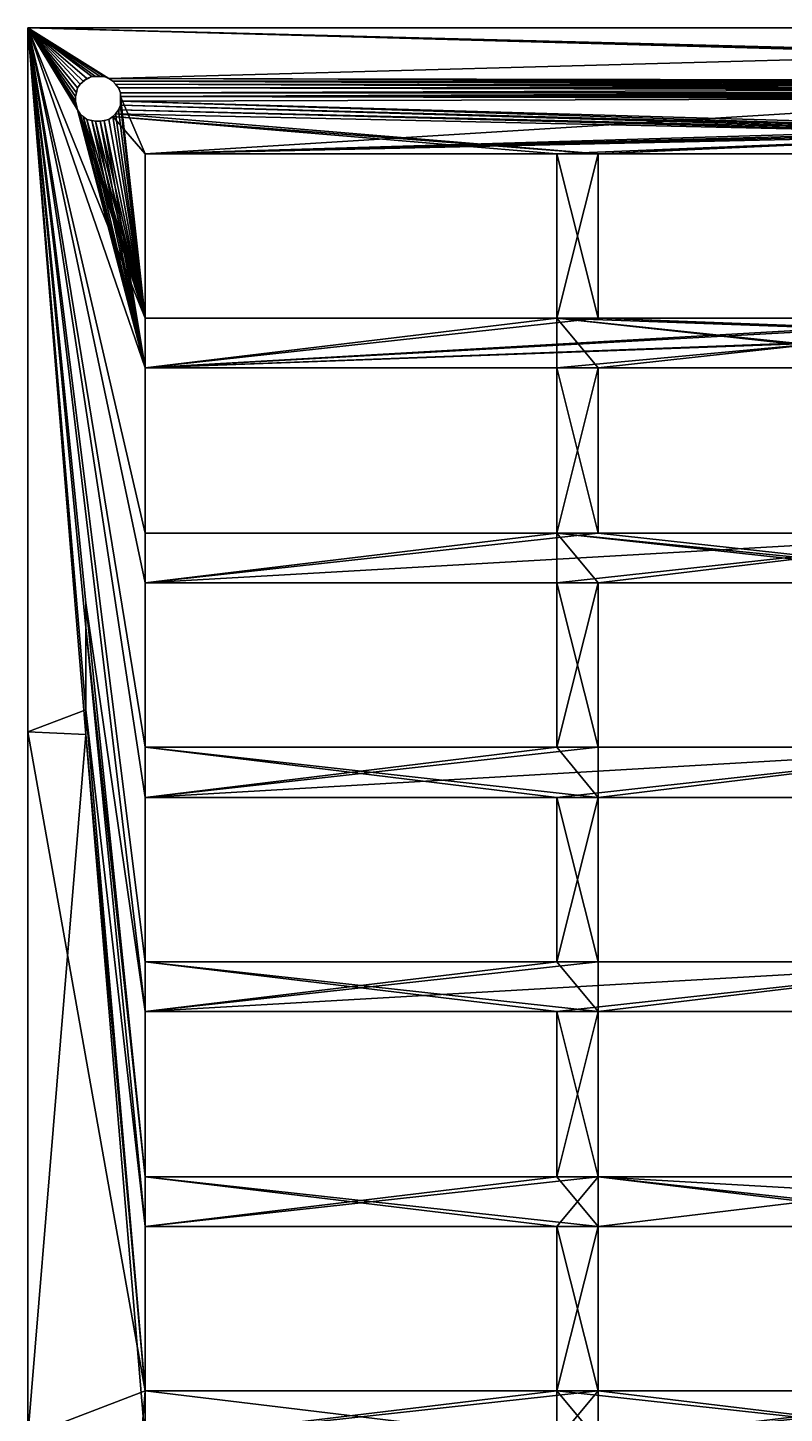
# Model space of a CAD drawing. Header units: metres. Extents: x 43 to 150, y -175 to -25.
# Drawn here: x 43.2 to 83.5, y -99.1 to -25.5 of the extents above; entities that cross this region are included whole.
import ezdxf

# ---------------------------------------------------------------- set-up
doc = ezdxf.new("R2010")
doc.units = ezdxf.units.M

msp = doc.modelspace()

# ---------------------------------------------------------------- linework, layer by layer
at = {"layer": 'STL2DXF'}
for points in [[(43.23, -62.891), (43.23, -62.891, 0.305), (43.23, -25.452)], [(43.23, -62.891, 0.914), (43.23, -62.891, 1.27), (43.23, -25.452, 1.27)], [(43.23, -62.891, 0.305), (43.23, -62.891, 0.914), (43.23, -25.452)], [(43.23, -25.452, 1.27), (43.23, -25.452), (43.23, -62.891, 0.914)], [(43.23, -25.452), (43.23, -25.452, 1.27), (96.519, -25.452, 0.61)], [(96.519, -25.452, 1.27), (96.519, -25.452, 0.61), (43.23, -25.452, 1.27)], [(43.23, -25.452), (96.519, -25.452, 0.61), (96.519, -25.452)], [(49.478, -77.776, 1.27), (43.23, -25.452, 1.27), (46.329, -56.033, 1.27)], [(46.329, -56.033, 1.27), (43.23, -25.452, 1.27), (46.329, -57.354, 1.27)], [(43.23, -62.891, 1.27), (46.329, -63.044, 1.27), (43.23, -25.452, 1.27)], [(49.478, -63.704, 1.27), (43.23, -25.452, 1.27), (49.478, -66.396, 1.27)], [(46.329, -57.354, 1.27), (43.23, -25.452, 1.27), (46.329, -61.723, 1.27)], [(46.329, -61.723, 1.27), (43.23, -25.452, 1.27), (46.329, -63.044, 1.27)], [(49.478, -40.895, 1.27), (43.23, -25.452, 1.27), (49.478, -43.536, 1.27)], [(94.335, -26.823, 1.27), (43.23, -25.452, 1.27), (94.233, -26.874, 1.27)], [(94.436, -26.772, 1.27), (43.23, -25.452, 1.27), (94.335, -26.823, 1.27)], [(94.538, -26.772, 1.27), (43.23, -25.452, 1.27), (94.436, -26.772, 1.27)], [(49.478, -66.396, 1.27), (43.23, -25.452, 1.27), (49.478, -75.134, 1.27)], [(49.478, -75.134, 1.27), (43.23, -25.452, 1.27), (49.478, -77.776, 1.27)], [(49.478, -54.966, 1.27), (43.23, -25.452, 1.27), (49.478, -63.704, 1.27)], [(49.478, -52.325, 1.27), (43.23, -25.452, 1.27), (49.478, -54.966, 1.27)], [(49.478, -43.536, 1.27), (43.23, -25.452, 1.27), (49.478, -52.325, 1.27)], [(47.548, -28.144, 1.27), (43.23, -25.452, 1.27), (47.294, -28.042, 1.27)], [(96.519, -25.452, 1.27), (43.23, -25.452, 1.27), (94.538, -26.772, 1.27)], [(94.233, -26.874, 1.27), (43.23, -25.452, 1.27), (47.548, -28.144, 1.27)], [(43.23, -25.452, 1.27), (49.478, -40.895, 1.27), (45.872, -29.82, 1.27)], [(47.091, -28.042, 1.27), (43.23, -25.452, 1.27), (46.837, -28.042, 1.27)], [(43.23, -25.452, 1.27), (45.872, -29.82, 1.27), (45.821, -29.566, 1.27)], [(43.23, -25.452, 1.27), (45.821, -29.566, 1.27), (45.77, -29.363, 1.27)], [(47.294, -28.042, 1.27), (43.23, -25.452, 1.27), (47.091, -28.042, 1.27)], [(46.837, -28.042, 1.27), (43.23, -25.452, 1.27), (46.634, -28.042, 1.27)], [(45.821, -28.906, 1.27), (43.23, -25.452, 1.27), (45.77, -29.109, 1.27)], [(46.38, -28.144, 1.27), (43.23, -25.452, 1.27), (46.024, -28.449, 1.27)], [(46.634, -28.042, 1.27), (43.23, -25.452, 1.27), (46.38, -28.144, 1.27)], [(46.024, -28.449, 1.27), (43.23, -25.452, 1.27), (45.872, -28.652, 1.27)], [(45.872, -28.652, 1.27), (43.23, -25.452, 1.27), (45.821, -28.906, 1.27)], [(45.77, -29.109, 1.27), (43.23, -25.452, 1.27), (45.77, -29.363, 1.27)], [(94.233, -26.874), (47.548, -28.144), (43.23, -25.452)], [(46.329, -56.033), (46.329, -57.354), (43.23, -25.452)], [(46.329, -57.354), (46.329, -61.723), (43.23, -25.452)], [(43.23, -62.891), (43.23, -25.452), (46.329, -61.723)], [(94.335, -26.823), (94.233, -26.874), (43.23, -25.452)], [(94.436, -26.772), (94.335, -26.823), (43.23, -25.452)], [(96.519, -25.452), (94.538, -26.772), (43.23, -25.452)], [(49.478, -54.966), (49.478, -63.704), (43.23, -25.452)], [(49.478, -75.134), (49.478, -77.776), (43.23, -25.452)], [(49.478, -77.776), (46.329, -56.033), (43.23, -25.452)], [(49.478, -63.704), (49.478, -66.396), (43.23, -25.452)], [(47.548, -28.144), (47.294, -28.042), (43.23, -25.452)], [(49.478, -66.396), (49.478, -75.134), (43.23, -25.452)], [(43.23, -25.452), (45.77, -29.363), (45.821, -29.566)], [(49.478, -52.325), (49.478, -54.966), (43.23, -25.452)], [(49.478, -43.536), (49.478, -52.325), (43.23, -25.452)], [(94.538, -26.772), (94.436, -26.772), (43.23, -25.452)], [(47.294, -28.042), (47.091, -28.042), (43.23, -25.452)], [(47.091, -28.042), (46.837, -28.042), (43.23, -25.452)], [(46.634, -28.042), (46.176, -28.296), (43.23, -25.452)], [(46.837, -28.042), (46.634, -28.042), (43.23, -25.452)], [(46.176, -28.296), (46.024, -28.449), (43.23, -25.452)], [(46.024, -28.449), (45.872, -28.652), (43.23, -25.452)], [(45.872, -28.652), (45.821, -28.906), (43.23, -25.452)], [(45.821, -28.906), (45.77, -29.109), (43.23, -25.452)], [(45.77, -29.109), (45.77, -29.363), (43.23, -25.452)], [(43.23, -25.452), (45.872, -29.82), (49.478, -43.536)], [(43.23, -25.452), (45.821, -29.566), (45.872, -29.82)], [(47.548, -28.144, 1.27), (96.418, -28.246, 1.27), (94.233, -26.874, 1.27)], [(47.548, -28.144), (94.233, -26.874), (96.418, -28.246)], [(45.872, -28.652, 1.27), (45.821, -28.906), (45.872, -28.652)], [(45.821, -28.906), (45.872, -28.652, 1.27), (45.821, -28.906, 1.27)], [(46.024, -28.449, 1.27), (45.872, -28.652), (46.024, -28.449)], [(45.872, -28.652), (46.024, -28.449, 1.27), (45.872, -28.652, 1.27)], [(46.176, -28.296), (46.38, -28.144, 1.27), (46.024, -28.449, 1.27)], [(46.024, -28.449), (46.176, -28.296), (46.024, -28.449, 1.27)], [(46.176, -28.296), (46.634, -28.042), (46.634, -28.042, 1.27)], [(46.176, -28.296), (46.634, -28.042, 1.27), (46.38, -28.144, 1.27)], [(46.837, -28.042, 1.27), (46.634, -28.042, 1.27), (46.634, -28.042)], [(46.634, -28.042), (46.837, -28.042), (46.837, -28.042, 1.27)], [(47.091, -28.042, 1.27), (46.837, -28.042, 1.27), (46.837, -28.042)], [(46.837, -28.042), (47.091, -28.042), (47.091, -28.042, 1.27)], [(47.294, -28.042, 1.27), (47.091, -28.042, 1.27), (47.091, -28.042)], [(47.091, -28.042), (47.294, -28.042), (47.294, -28.042, 1.27)], [(47.548, -28.144, 1.27), (47.294, -28.042, 1.27), (47.294, -28.042)], [(47.294, -28.042), (47.548, -28.144), (47.548, -28.144, 1.27)], [(96.418, -28.246, 1.27), (47.548, -28.144, 1.27), (96.316, -28.296, 1.27)], [(96.316, -28.296, 1.27), (47.548, -28.144, 1.27), (47.751, -28.296, 1.27)], [(96.316, -28.296), (47.751, -28.296), (47.548, -28.144)], [(96.418, -28.246), (96.316, -28.296), (47.548, -28.144)], [(47.751, -28.296, 1.27), (47.548, -28.144, 1.27), (47.548, -28.144)], [(47.548, -28.144), (47.751, -28.296), (47.751, -28.296, 1.27)], [(96.418, -28.398, 1.27), (47.751, -28.296, 1.27), (96.367, -28.5, 1.27)], [(47.751, -28.296, 1.27), (96.418, -28.398, 1.27), (96.316, -28.296, 1.27)], [(96.367, -28.5, 1.27), (47.751, -28.296, 1.27), (47.904, -28.449, 1.27)], [(47.904, -28.449), (47.904, -28.449, 1.27), (47.751, -28.296)], [(47.751, -28.296, 1.27), (47.751, -28.296), (47.904, -28.449, 1.27)], [(96.367, -28.5), (47.904, -28.449), (47.751, -28.296)], [(96.418, -28.398), (96.367, -28.5), (47.751, -28.296)], [(47.751, -28.296), (96.316, -28.296), (96.418, -28.398)], [(96.418, -28.55, 1.27), (47.904, -28.449, 1.27), (96.367, -28.652, 1.27)], [(47.904, -28.449, 1.27), (96.418, -28.55, 1.27), (96.367, -28.5, 1.27)], [(96.367, -28.652, 1.27), (47.904, -28.449, 1.27), (48.056, -28.652, 1.27)], [(48.056, -28.652), (48.056, -28.652, 1.27), (47.904, -28.449)], [(47.904, -28.449, 1.27), (47.904, -28.449), (48.056, -28.652, 1.27)], [(96.367, -28.652), (48.056, -28.652), (47.904, -28.449)], [(96.418, -28.55), (96.367, -28.652), (47.904, -28.449)], [(47.904, -28.449), (96.367, -28.5), (96.418, -28.55)], [(48.158, -28.906), (48.158, -28.906, 1.27), (48.056, -28.652)], [(48.056, -28.652, 1.27), (48.056, -28.652), (48.158, -28.906, 1.27)], [(48.056, -28.652, 1.27), (96.468, -28.754, 1.27), (96.367, -28.652, 1.27)], [(96.468, -28.754, 1.27), (48.056, -28.652, 1.27), (48.158, -28.906, 1.27)], [(96.468, -28.754), (48.158, -28.906), (48.056, -28.652)], [(48.056, -28.652), (96.367, -28.652), (96.468, -28.754)], [(45.821, -28.906, 1.27), (45.77, -29.109), (45.821, -28.906)], [(45.77, -29.109), (45.821, -28.906, 1.27), (45.77, -29.109, 1.27)], [(45.77, -29.109, 1.27), (45.77, -29.363), (45.77, -29.109)], [(45.77, -29.363), (45.77, -29.109, 1.27), (45.77, -29.363, 1.27)], [(45.77, -29.363, 1.27), (45.821, -29.566), (45.77, -29.363)], [(45.821, -29.566), (45.77, -29.363, 1.27), (45.821, -29.566, 1.27)], [(48.158, -28.906, 1.27), (96.519, -28.906, 1.27), (96.468, -28.754, 1.27)], [(48.158, -28.906), (96.468, -28.754), (96.519, -28.906)], [(48.158, -29.109, 1.27), (96.519, -29.008, 1.27), (96.519, -28.906, 1.27)], [(96.519, -28.906, 1.27), (48.158, -28.906, 1.27), (48.158, -29.109, 1.27)], [(96.519, -28.906), (48.158, -29.109), (48.158, -28.906)], [(48.158, -29.109), (96.519, -28.906), (96.519, -29.008)], [(48.158, -29.109), (48.158, -29.109, 1.27), (48.158, -28.906)], [(48.158, -28.906, 1.27), (48.158, -28.906), (48.158, -29.109, 1.27)], [(96.519, -29.008, 1.27), (48.158, -29.109, 1.27), (96.519, -29.109, 1.27)], [(96.519, -29.008), (96.519, -29.109), (48.158, -29.109)], [(96.519, -29.211, 1.27), (48.158, -29.109, 1.27), (49.478, -32.157, 1.27)], [(96.519, -29.109, 1.27), (48.158, -29.109, 1.27), (96.519, -29.211, 1.27)], [(48.158, -29.363, 1.27), (49.478, -40.895, 1.27), (48.158, -29.109, 1.27)], [(49.478, -32.157, 1.27), (48.158, -29.109, 1.27), (49.478, -40.895, 1.27)], [(96.519, -29.109), (96.519, -29.211), (48.158, -29.109)], [(48.158, -29.363), (48.158, -29.109), (96.519, -29.211)], [(48.158, -29.363), (48.158, -29.363, 1.27), (48.158, -29.109)], [(48.158, -29.109, 1.27), (48.158, -29.109), (48.158, -29.363, 1.27)], [(96.519, -29.211), (95.96, -30.735), (48.158, -29.363)], [(48.158, -29.566, 1.27), (49.478, -40.895, 1.27), (48.158, -29.363, 1.27)], [(95.96, -30.735), (95.91, -30.887), (48.158, -29.363)], [(48.158, -29.566), (48.158, -29.363), (95.91, -30.887)], [(48.158, -29.566), (48.158, -29.566, 1.27), (48.158, -29.363)], [(48.158, -29.363, 1.27), (48.158, -29.363), (48.158, -29.566, 1.27)], [(49.478, -32.157, 1.27), (97.129, -30.735, 1.27), (96.519, -29.211, 1.27)], [(45.821, -29.566, 1.27), (45.872, -29.82), (45.821, -29.566)], [(45.872, -29.82), (45.821, -29.566, 1.27), (45.872, -29.82, 1.27)], [(45.872, -29.82, 1.27), (49.478, -40.895, 1.27), (46.024, -30.024, 1.27)], [(45.872, -29.82, 1.27), (46.024, -30.024), (45.872, -29.82)], [(46.024, -30.024), (45.872, -29.82, 1.27), (46.024, -30.024, 1.27)], [(45.872, -29.82), (46.024, -30.024), (49.478, -43.536)], [(46.024, -30.024, 1.27), (49.478, -40.895, 1.27), (46.176, -30.176, 1.27)], [(46.024, -30.024), (46.176, -30.176), (49.478, -43.536)], [(46.024, -30.024, 1.27), (46.176, -30.176), (46.024, -30.024)], [(46.176, -30.176), (46.024, -30.024, 1.27), (46.176, -30.176, 1.27)], [(46.176, -30.176, 1.27), (49.478, -40.895, 1.27), (46.38, -30.328, 1.27)], [(46.176, -30.176), (46.38, -30.328), (49.478, -43.536)], [(46.176, -30.176), (46.176, -30.176, 1.27), (46.38, -30.328)], [(46.38, -30.328, 1.27), (46.38, -30.328), (46.176, -30.176, 1.27)], [(47.548, -30.328, 1.27), (49.478, -40.895, 1.27), (47.751, -30.176, 1.27)], [(47.548, -30.328), (47.751, -30.176), (49.478, -40.895)], [(47.548, -30.328), (47.548, -30.328, 1.27), (47.751, -30.176)], [(47.751, -30.176, 1.27), (47.751, -30.176), (47.548, -30.328, 1.27)], [(47.751, -30.176, 1.27), (49.478, -40.895, 1.27), (47.904, -30.024, 1.27)], [(47.751, -30.176), (47.904, -30.024), (73.558, -32.157)], [(47.751, -30.176), (47.751, -30.176, 1.27), (47.904, -30.024)], [(47.904, -30.024, 1.27), (47.904, -30.024), (47.751, -30.176, 1.27)], [(71.373, -32.157), (49.478, -32.157), (47.751, -30.176)], [(73.558, -32.157), (71.373, -32.157), (47.751, -30.176)], [(49.478, -32.157), (49.478, -40.895), (47.751, -30.176)], [(47.904, -30.024, 1.27), (49.478, -40.895, 1.27), (48.056, -29.82, 1.27)], [(47.904, -30.024), (48.056, -29.82), (95.808, -31.09)], [(47.904, -30.024), (47.904, -30.024, 1.27), (48.056, -29.82)], [(48.056, -29.82, 1.27), (48.056, -29.82), (47.904, -30.024, 1.27)], [(95.808, -31.09), (73.558, -32.157), (47.904, -30.024)], [(48.056, -29.82, 1.27), (49.478, -40.895, 1.27), (48.158, -29.566, 1.27)], [(48.056, -29.82), (48.158, -29.566), (95.859, -30.989)], [(48.056, -29.82), (48.056, -29.82, 1.27), (48.158, -29.566)], [(48.158, -29.566, 1.27), (48.158, -29.566), (48.056, -29.82, 1.27)], [(95.859, -30.989), (95.808, -31.09), (48.056, -29.82)], [(95.91, -30.887), (95.859, -30.989), (48.158, -29.566)], [(46.38, -30.328, 1.27), (49.478, -40.895, 1.27), (46.634, -30.379, 1.27)], [(46.38, -30.328), (46.634, -30.379), (49.478, -43.536)], [(46.38, -30.328), (46.38, -30.328, 1.27), (46.634, -30.379)], [(46.634, -30.379, 1.27), (46.634, -30.379), (46.38, -30.328, 1.27)], [(46.634, -30.379, 1.27), (49.478, -40.895, 1.27), (46.837, -30.43, 1.27)], [(46.634, -30.379), (46.837, -30.43), (49.478, -43.536)], [(46.634, -30.379), (46.634, -30.379, 1.27), (46.837, -30.43)], [(46.837, -30.43, 1.27), (46.837, -30.43), (46.634, -30.379, 1.27)], [(46.837, -30.43), (46.837, -30.43, 1.27), (47.091, -30.43)], [(47.091, -30.43, 1.27), (47.091, -30.43), (46.837, -30.43, 1.27)], [(46.837, -30.43, 1.27), (49.478, -40.895, 1.27), (47.091, -30.43, 1.27)], [(46.837, -30.43), (47.091, -30.43), (49.478, -43.536)], [(47.091, -30.43, 1.27), (49.478, -40.895, 1.27), (47.294, -30.379, 1.27)], [(47.091, -30.43), (47.294, -30.379), (49.478, -43.536)], [(47.091, -30.43), (47.091, -30.43, 1.27), (47.294, -30.379)], [(47.294, -30.379, 1.27), (47.294, -30.379), (47.091, -30.43, 1.27)], [(47.294, -30.379, 1.27), (49.478, -40.895, 1.27), (47.548, -30.328, 1.27)], [(47.294, -30.379), (47.548, -30.328), (49.478, -40.895)], [(47.294, -30.379), (47.294, -30.379, 1.27), (47.548, -30.328)], [(47.548, -30.328, 1.27), (47.548, -30.328), (47.294, -30.379, 1.27)], [(49.478, -40.895), (49.478, -43.536), (47.294, -30.379)], [(49.478, -32.157, 1.27), (97.18, -30.887, 1.27), (97.129, -30.735, 1.27)], [(49.478, -32.157, 1.27), (97.23, -30.989, 1.27), (97.18, -30.887, 1.27)], [(49.478, -32.157, 1.27), (97.281, -31.09, 1.27), (97.23, -30.989, 1.27)], [(97.281, -31.09, 1.27), (49.478, -32.157, 1.27), (71.373, -32.157, 1.27)], [(97.281, -31.09, 1.27), (71.373, -32.157, 1.27), (73.558, -32.157, 1.27)], [(97.281, -31.09, 1.27), (73.558, -32.157, 1.27), (84.53, -32.157, 1.27)], [(95.808, -31.09), (95.503, -32.157), (73.558, -32.157)], [(49.478, -40.895), (49.478, -32.157, 1.27), (49.478, -40.895, 1.27)], [(49.478, -32.157, 1.27), (49.478, -40.895), (49.478, -32.157)], [(71.373, -32.157, 1.27), (49.478, -32.157, 1.27), (49.478, -32.157)], [(49.478, -32.157), (71.373, -32.157), (71.373, -32.157, 1.27)], [(73.558, -32.157, 1.27), (71.373, -40.895, 1.27), (73.558, -40.895, 1.27)], [(71.373, -40.895, 1.27), (73.558, -32.157, 1.27), (71.373, -32.157, 1.27)], [(71.373, -40.895), (71.373, -32.157), (73.558, -40.895)], [(73.558, -32.157), (73.558, -40.895), (71.373, -32.157)], [(71.373, -40.895), (71.373, -40.895, 1.27), (71.373, -32.157)], [(71.373, -32.157, 1.27), (71.373, -32.157), (71.373, -40.895, 1.27)], [(73.558, -40.895), (73.558, -32.157, 1.27), (73.558, -40.895, 1.27)], [(73.558, -32.157, 1.27), (73.558, -40.895), (73.558, -32.157)], [(84.53, -32.157, 1.27), (73.558, -32.157, 1.27), (73.558, -32.157)], [(95.503, -32.157, 1.27), (84.53, -32.157, 1.27), (73.558, -32.157)], [(73.558, -32.157), (95.503, -32.157), (95.503, -32.157, 1.27)], [(71.373, -40.895, 1.27), (49.478, -43.536, 1.27), (71.373, -43.536, 1.27)], [(49.478, -43.536, 1.27), (71.373, -40.895, 1.27), (49.478, -40.895, 1.27)], [(49.478, -43.536), (95.503, -40.895), (97.688, -40.895)], [(49.478, -43.536), (73.558, -40.895), (95.503, -40.895)], [(49.478, -43.536), (49.478, -40.895), (71.373, -40.895)], [(49.478, -43.536), (71.373, -40.895), (73.558, -40.895)], [(97.688, -40.895), (84.53, -42.216), (49.478, -43.536)], [(71.373, -40.895, 1.27), (71.373, -40.895), (49.478, -40.895, 1.27)], [(49.478, -40.895), (49.478, -40.895, 1.27), (71.373, -40.895)], [(71.373, -40.895, 1.27), (107.543, -42.216, 1.27), (73.558, -40.895, 1.27)], [(107.543, -42.216, 1.27), (71.373, -40.895, 1.27), (96.57, -43.536, 1.27)], [(95.503, -43.536, 1.27), (71.373, -40.895, 1.27), (73.558, -43.536, 1.27)], [(96.57, -43.536, 1.27), (71.373, -40.895, 1.27), (95.503, -43.536, 1.27)], [(71.373, -43.536, 1.27), (73.558, -43.536, 1.27), (71.373, -40.895, 1.27)], [(108.66, -42.216, 1.27), (73.558, -40.895, 1.27), (107.543, -42.216, 1.27)], [(73.558, -40.895, 1.27), (108.66, -42.216, 1.27), (95.503, -40.895, 1.27)], [(95.503, -40.895, 1.27), (95.503, -40.895), (73.558, -40.895, 1.27)], [(73.558, -40.895), (73.558, -40.895, 1.27), (95.503, -40.895)], [(49.478, -43.536), (84.53, -42.216), (85.648, -42.216)], [(85.648, -42.216), (71.373, -43.536), (49.478, -43.536)], [(85.648, -42.216), (73.558, -43.536), (71.373, -43.536)], [(73.558, -43.536), (85.648, -42.216), (95.503, -43.536)], [(71.373, -43.536, 1.27), (49.478, -43.536, 1.27), (49.478, -43.536)], [(49.478, -43.536), (71.373, -43.536), (71.373, -43.536, 1.27)], [(49.478, -52.325), (49.478, -43.536, 1.27), (49.478, -52.325, 1.27)], [(49.478, -43.536, 1.27), (49.478, -52.325), (49.478, -43.536)], [(71.373, -52.325, 1.27), (73.558, -52.325, 1.27), (71.373, -43.536, 1.27)], [(73.558, -43.536, 1.27), (71.373, -43.536, 1.27), (73.558, -52.325, 1.27)], [(71.373, -52.325), (71.373, -43.536), (73.558, -43.536)], [(73.558, -43.536), (73.558, -52.325), (71.373, -52.325)], [(71.373, -52.325), (71.373, -52.325, 1.27), (71.373, -43.536)], [(71.373, -43.536, 1.27), (71.373, -43.536), (71.373, -52.325, 1.27)], [(73.558, -52.325), (73.558, -43.536, 1.27), (73.558, -52.325, 1.27)], [(73.558, -43.536, 1.27), (73.558, -52.325), (73.558, -43.536)], [(95.503, -43.536, 1.27), (73.558, -43.536, 1.27), (73.558, -43.536)], [(73.558, -43.536), (95.503, -43.536), (95.503, -43.536, 1.27)], [(49.478, -54.966, 1.27), (71.373, -52.325, 1.27), (49.478, -52.325, 1.27)], [(95.503, -52.325, 1.27), (49.478, -54.966, 1.27), (71.373, -54.966, 1.27)], [(49.478, -54.966, 1.27), (73.558, -52.325, 1.27), (71.373, -52.325, 1.27)], [(49.478, -54.966, 1.27), (95.503, -52.325, 1.27), (73.558, -52.325, 1.27)], [(71.373, -52.325), (71.373, -54.966), (49.478, -54.966)], [(49.478, -54.966), (49.478, -52.325), (71.373, -52.325)], [(71.373, -52.325, 1.27), (71.373, -52.325), (49.478, -52.325, 1.27)], [(49.478, -52.325), (49.478, -52.325, 1.27), (71.373, -52.325)], [(95.503, -52.325, 1.27), (71.373, -54.966, 1.27), (73.558, -54.966, 1.27)], [(95.503, -54.966), (73.558, -54.966), (71.373, -52.325)], [(97.688, -54.966), (95.503, -54.966), (71.373, -52.325)], [(71.373, -54.966), (71.373, -52.325), (73.558, -54.966)], [(71.373, -52.325), (73.558, -52.325), (97.688, -54.966)], [(95.503, -52.325, 1.27), (73.558, -54.966, 1.27), (95.503, -54.966, 1.27)], [(73.558, -52.325), (95.503, -52.325), (97.688, -54.966)], [(95.503, -52.325, 1.27), (95.503, -52.325), (73.558, -52.325, 1.27)], [(73.558, -52.325), (73.558, -52.325, 1.27), (95.503, -52.325)], [(49.478, -63.704), (49.478, -54.966, 1.27), (49.478, -63.704, 1.27)], [(49.478, -54.966, 1.27), (49.478, -63.704), (49.478, -54.966)], [(71.373, -54.966, 1.27), (49.478, -54.966, 1.27), (49.478, -54.966)], [(49.478, -54.966), (71.373, -54.966), (71.373, -54.966, 1.27)], [(73.558, -54.966, 1.27), (71.373, -54.966, 1.27), (73.558, -63.704, 1.27)], [(71.373, -63.704, 1.27), (73.558, -63.704, 1.27), (71.373, -54.966, 1.27)], [(71.373, -63.704), (71.373, -54.966), (73.558, -54.966)], [(73.558, -54.966), (73.558, -63.704), (71.373, -63.704)], [(71.373, -63.704), (71.373, -63.704, 1.27), (71.373, -54.966)], [(71.373, -54.966, 1.27), (71.373, -54.966), (71.373, -63.704, 1.27)], [(73.558, -63.704), (73.558, -54.966, 1.27), (73.558, -63.704, 1.27)], [(73.558, -54.966, 1.27), (73.558, -63.704), (73.558, -54.966)], [(95.503, -54.966, 1.27), (73.558, -54.966, 1.27), (73.558, -54.966)], [(73.558, -54.966), (95.503, -54.966), (95.503, -54.966, 1.27)], [(46.329, -57.354, 1.27), (49.478, -86.564, 1.27), (46.329, -56.033, 1.27)], [(49.478, -77.776, 1.27), (46.329, -56.033, 1.27), (49.478, -86.564, 1.27)], [(46.329, -57.354), (46.329, -56.033), (49.478, -86.564)], [(49.478, -77.776), (49.478, -86.564), (46.329, -56.033)], [(46.329, -61.723, 1.27), (49.478, -89.206, 1.27), (46.329, -57.354, 1.27)], [(49.478, -86.564, 1.27), (46.329, -57.354, 1.27), (49.478, -89.206, 1.27)], [(46.329, -61.723), (46.329, -57.354), (49.478, -89.206)], [(49.478, -86.564), (49.478, -89.206), (46.329, -57.354)], [(43.23, -62.891), (46.329, -61.723), (49.478, -97.943)], [(46.329, -63.044, 1.27), (49.478, -97.943, 1.27), (46.329, -61.723, 1.27)], [(49.478, -89.206, 1.27), (46.329, -61.723, 1.27), (49.478, -97.943, 1.27)], [(49.478, -89.206), (49.478, -97.943), (46.329, -61.723)], [(43.23, -62.891, 1.27), (43.23, -62.891, 0.914), (43.23, -100.331, 1.27)], [(43.23, -100.331), (43.23, -100.331, 0.61), (43.23, -62.891, 0.305)], [(43.23, -62.891, 0.305), (43.23, -62.891), (43.23, -100.331)], [(43.23, -100.331, 0.61), (43.23, -100.331, 1.27), (43.23, -62.891, 0.914)], [(43.23, -62.891, 0.914), (43.23, -62.891, 0.305), (43.23, -100.331, 0.61)], [(43.23, -100.331, 1.27), (46.329, -63.044, 1.27), (43.23, -62.891, 1.27)], [(43.23, -100.331), (43.23, -62.891), (49.478, -97.943)], [(43.23, -100.331, 1.27), (49.478, -100.585, 1.27), (46.329, -63.044, 1.27)], [(49.478, -97.943, 1.27), (46.329, -63.044, 1.27), (49.478, -100.585, 1.27)], [(95.503, -63.704, 1.27), (49.478, -66.396, 1.27), (71.373, -66.396, 1.27)], [(49.478, -66.396, 1.27), (71.373, -63.704, 1.27), (49.478, -63.704, 1.27)], [(49.478, -66.396, 1.27), (73.558, -63.704, 1.27), (71.373, -63.704, 1.27)], [(49.478, -66.396, 1.27), (95.503, -63.704, 1.27), (73.558, -63.704, 1.27)], [(49.478, -63.704), (71.373, -63.704), (73.558, -66.396)], [(49.478, -66.396), (49.478, -63.704), (71.373, -66.396)], [(73.558, -66.396), (71.373, -66.396), (49.478, -63.704)], [(71.373, -63.704, 1.27), (71.373, -63.704), (49.478, -63.704, 1.27)], [(49.478, -63.704), (49.478, -63.704, 1.27), (71.373, -63.704)], [(95.503, -63.704, 1.27), (71.373, -66.396, 1.27), (73.558, -66.396, 1.27)], [(73.558, -63.704), (73.558, -66.396), (71.373, -63.704)], [(95.503, -63.704, 1.27), (73.558, -66.396, 1.27), (95.503, -66.396, 1.27)], [(95.503, -63.704), (95.503, -66.396), (73.558, -66.396)], [(73.558, -66.396), (73.558, -63.704), (95.503, -63.704)], [(95.503, -63.704, 1.27), (95.503, -63.704), (73.558, -63.704, 1.27)], [(73.558, -63.704), (73.558, -63.704, 1.27), (95.503, -63.704)], [(49.478, -75.134), (49.478, -66.396, 1.27), (49.478, -75.134, 1.27)], [(49.478, -66.396, 1.27), (49.478, -75.134), (49.478, -66.396)], [(71.373, -66.396, 1.27), (49.478, -66.396, 1.27), (49.478, -66.396)], [(49.478, -66.396), (71.373, -66.396), (71.373, -66.396, 1.27)], [(71.373, -75.134, 1.27), (73.558, -75.134, 1.27), (71.373, -66.396, 1.27)], [(73.558, -66.396, 1.27), (71.373, -66.396, 1.27), (73.558, -75.134, 1.27)], [(71.373, -75.134), (71.373, -66.396), (73.558, -66.396)], [(73.558, -66.396), (73.558, -75.134), (71.373, -75.134)], [(71.373, -75.134), (71.373, -75.134, 1.27), (71.373, -66.396)], [(71.373, -66.396, 1.27), (71.373, -66.396), (71.373, -75.134, 1.27)], [(73.558, -75.134), (73.558, -66.396, 1.27), (73.558, -75.134, 1.27)], [(73.558, -66.396, 1.27), (73.558, -75.134), (73.558, -66.396)], [(95.503, -66.396, 1.27), (73.558, -66.396, 1.27), (73.558, -66.396)], [(73.558, -66.396), (95.503, -66.396), (95.503, -66.396, 1.27)], [(49.478, -77.776, 1.27), (73.558, -75.134, 1.27), (71.373, -75.134, 1.27)], [(49.478, -77.776, 1.27), (71.373, -75.134, 1.27), (49.478, -75.134, 1.27)], [(49.478, -77.776, 1.27), (95.503, -75.134, 1.27), (73.558, -75.134, 1.27)], [(95.503, -75.134, 1.27), (49.478, -77.776, 1.27), (71.373, -77.776, 1.27)], [(49.478, -77.776), (49.478, -75.134), (71.373, -77.776)], [(73.558, -77.776), (71.373, -77.776), (49.478, -75.134)], [(49.478, -75.134), (71.373, -75.134), (73.558, -77.776)], [(71.373, -75.134, 1.27), (71.373, -75.134), (49.478, -75.134, 1.27)], [(49.478, -75.134), (49.478, -75.134, 1.27), (71.373, -75.134)], [(95.503, -75.134, 1.27), (71.373, -77.776, 1.27), (73.558, -77.776, 1.27)], [(73.558, -75.134), (73.558, -77.776), (71.373, -75.134)], [(95.503, -75.134, 1.27), (73.558, -77.776, 1.27), (95.503, -77.776, 1.27)], [(95.503, -75.134), (95.503, -77.776), (73.558, -77.776)], [(73.558, -77.776), (73.558, -75.134), (95.503, -75.134)], [(95.503, -75.134, 1.27), (95.503, -75.134), (73.558, -75.134, 1.27)], [(73.558, -75.134), (73.558, -75.134, 1.27), (95.503, -75.134)], [(71.373, -77.776, 1.27), (49.478, -77.776, 1.27), (49.478, -77.776)], [(49.478, -77.776), (71.373, -77.776), (71.373, -77.776, 1.27)], [(49.478, -86.564), (49.478, -77.776, 1.27), (49.478, -86.564, 1.27)], [(49.478, -77.776, 1.27), (49.478, -86.564), (49.478, -77.776)], [(71.373, -86.564, 1.27), (73.558, -86.564, 1.27), (71.373, -77.776, 1.27)], [(73.558, -77.776, 1.27), (71.373, -77.776, 1.27), (73.558, -86.564, 1.27)], [(73.558, -77.776), (73.558, -86.564), (71.373, -86.564)], [(71.373, -86.564), (71.373, -77.776), (73.558, -77.776)], [(71.373, -86.564), (71.373, -86.564, 1.27), (71.373, -77.776)], [(71.373, -77.776, 1.27), (71.373, -77.776), (71.373, -86.564, 1.27)], [(73.558, -86.564), (73.558, -77.776, 1.27), (73.558, -86.564, 1.27)], [(73.558, -77.776, 1.27), (73.558, -86.564), (73.558, -77.776)], [(95.503, -77.776, 1.27), (73.558, -77.776, 1.27), (73.558, -77.776)], [(73.558, -77.776), (95.503, -77.776), (95.503, -77.776, 1.27)], [(49.478, -89.206, 1.27), (71.373, -86.564, 1.27), (49.478, -86.564, 1.27)], [(49.478, -89.206, 1.27), (73.558, -86.564, 1.27), (71.373, -86.564, 1.27)], [(73.558, -86.564, 1.27), (49.478, -89.206, 1.27), (71.373, -89.206, 1.27)], [(49.478, -89.206), (49.478, -86.564), (71.373, -89.206)], [(73.558, -89.206), (71.373, -89.206), (49.478, -86.564)], [(49.478, -86.564), (71.373, -86.564), (73.558, -89.206)], [(71.373, -86.564, 1.27), (71.373, -86.564), (49.478, -86.564, 1.27)], [(49.478, -86.564), (49.478, -86.564, 1.27), (71.373, -86.564)], [(73.558, -86.564, 1.27), (71.373, -89.206, 1.27), (73.558, -89.206, 1.27)], [(73.558, -86.564), (73.558, -89.206), (71.373, -86.564)], [(73.558, -89.206, 1.27), (95.503, -89.206, 1.27), (73.558, -86.564, 1.27)], [(73.558, -86.564, 1.27), (119.582, -89.206, 1.27), (95.503, -86.564, 1.27)], [(97.688, -89.206, 1.27), (73.558, -86.564, 1.27), (95.503, -89.206, 1.27)], [(119.582, -89.206, 1.27), (73.558, -86.564, 1.27), (97.688, -89.206, 1.27)], [(95.503, -86.564), (95.503, -89.206), (73.558, -89.206)], [(73.558, -89.206), (73.558, -86.564), (95.503, -86.564)], [(95.503, -86.564, 1.27), (95.503, -86.564), (73.558, -86.564, 1.27)], [(73.558, -86.564), (73.558, -86.564, 1.27), (95.503, -86.564)], [(71.373, -89.206, 1.27), (49.478, -89.206, 1.27), (49.478, -89.206)], [(49.478, -89.206), (71.373, -89.206), (71.373, -89.206, 1.27)], [(49.478, -97.943), (49.478, -89.206, 1.27), (49.478, -97.943, 1.27)], [(49.478, -89.206, 1.27), (49.478, -97.943), (49.478, -89.206)], [(71.373, -97.943, 1.27), (73.558, -97.943, 1.27), (71.373, -89.206, 1.27)], [(73.558, -89.206, 1.27), (71.373, -89.206, 1.27), (73.558, -97.943, 1.27)], [(73.558, -89.206), (73.558, -97.943), (71.373, -97.943)], [(71.373, -97.943), (71.373, -89.206), (73.558, -89.206)], [(71.373, -97.943), (71.373, -97.943, 1.27), (71.373, -89.206)], [(71.373, -89.206, 1.27), (71.373, -89.206), (71.373, -97.943, 1.27)], [(73.558, -89.206), (95.503, -89.206), (95.503, -89.206, 1.27)], [(95.503, -89.206, 1.27), (73.558, -89.206, 1.27), (73.558, -89.206)], [(73.558, -97.943), (73.558, -89.206, 1.27), (73.558, -97.943, 1.27)], [(73.558, -89.206, 1.27), (73.558, -97.943), (73.558, -89.206)], [(49.478, -97.943), (46.329, -136.602), (43.23, -100.331)], [(49.478, -97.943), (49.478, -100.585), (46.329, -136.602)], [(73.558, -97.943, 1.27), (49.478, -100.585, 1.27), (71.373, -100.585, 1.27)], [(49.478, -100.585, 1.27), (71.373, -97.943, 1.27), (49.478, -97.943, 1.27)], [(49.478, -100.585, 1.27), (73.558, -97.943, 1.27), (71.373, -97.943, 1.27)], [(71.373, -97.943), (71.373, -100.585), (49.478, -97.943)], [(49.478, -100.585), (49.478, -97.943), (71.373, -100.585)], [(71.373, -97.943, 1.27), (71.373, -97.943), (49.478, -97.943, 1.27)], [(49.478, -97.943), (49.478, -97.943, 1.27), (71.373, -97.943)], [(73.558, -97.943, 1.27), (71.373, -100.585, 1.27), (73.558, -100.585, 1.27)], [(95.503, -100.585), (73.558, -100.585), (71.373, -97.943)], [(71.373, -100.585), (71.373, -97.943), (73.558, -100.585)], [(71.373, -97.943), (73.558, -97.943), (95.503, -100.585)], [(97.688, -97.943, 1.27), (73.558, -100.585, 1.27), (95.503, -100.585, 1.27)], [(73.558, -100.585, 1.27), (95.503, -97.943, 1.27), (73.558, -97.943, 1.27)], [(73.558, -100.585, 1.27), (97.688, -97.943, 1.27), (95.503, -97.943, 1.27)], [(95.503, -97.943), (95.503, -100.585), (73.558, -97.943)], [(95.503, -97.943, 1.27), (95.503, -97.943), (73.558, -97.943, 1.27)], [(73.558, -97.943), (73.558, -97.943, 1.27), (95.503, -97.943)]]:
    msp.add_3dface(points, dxfattribs=at)

doc.saveas('drawing.dxf')
